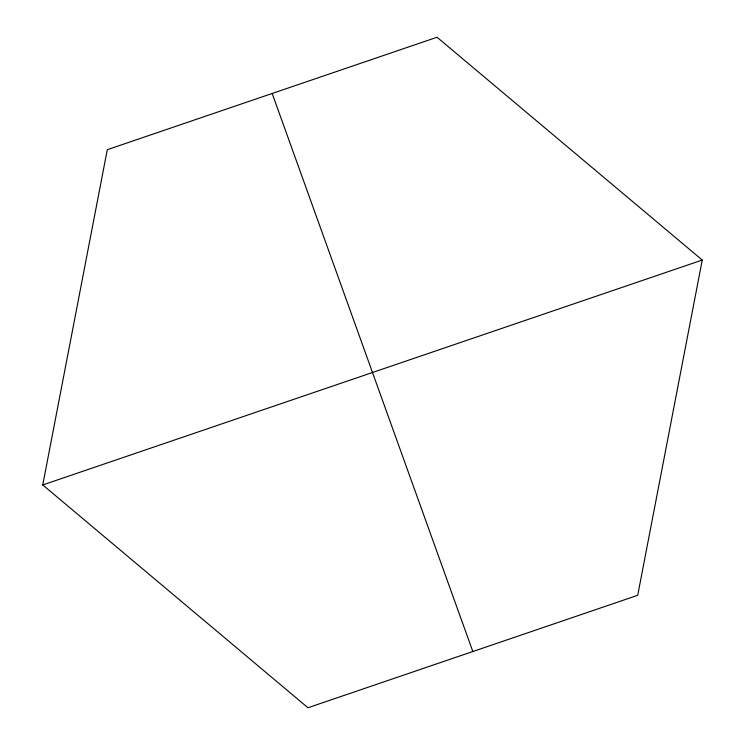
<?xml version="1.0" encoding="UTF-8"?>
<svg xmlns="http://www.w3.org/2000/svg" width="745" height="745" viewBox="0 0 745 745"><rect width="100%" height="100%" fill="white"/><g stroke="black" fill="none" stroke-linecap="round" stroke-linejoin="round"><path stroke-width="1.12" d="M42.754 484.948L107.289 149.698L437.036 37.25L702.246 260.052L637.711 595.302L307.964 707.75L42.754 484.948L702.246 260.052M272.167 93.47L472.833 651.53"/></g></svg>
